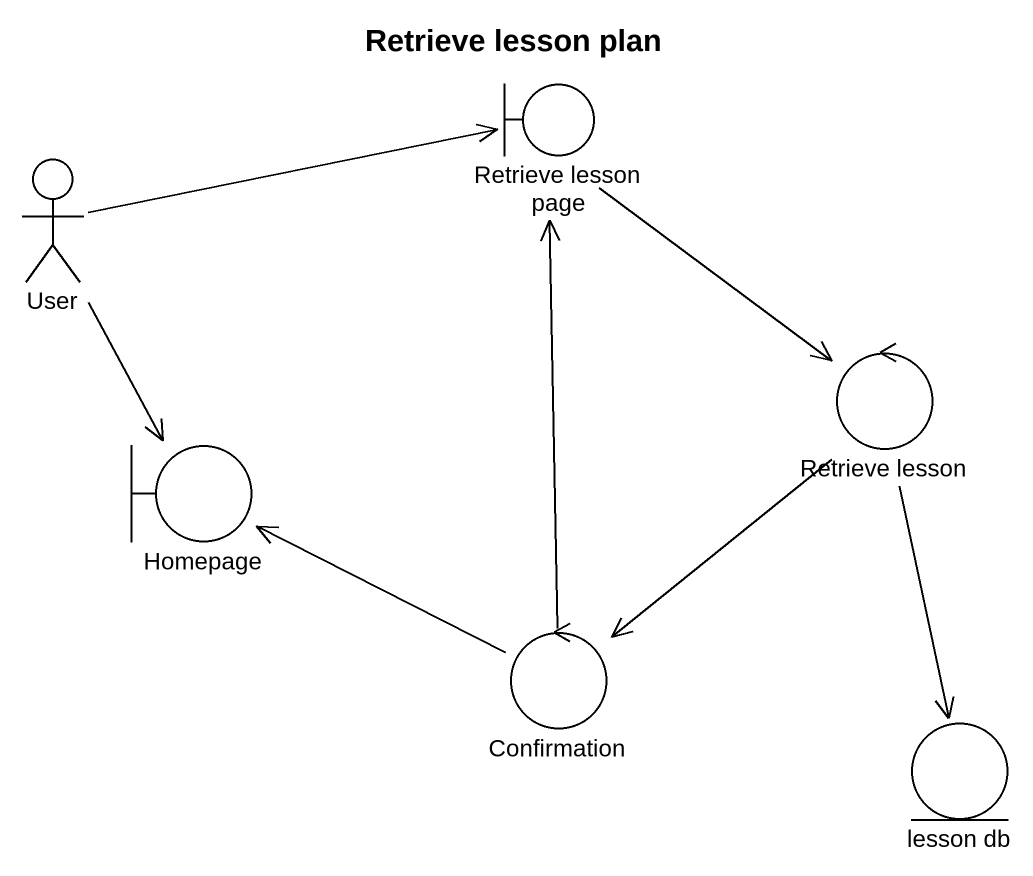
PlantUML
@startuml
title Retrieve lesson plan
boundary "Retrieve lesson page" as Retrieve_lesson_page
actor User
control "Retrieve lesson" as Retrieve_lesson
boundary Homepage
control Confirmation
entity "lesson db" as lesson_db
Retrieve_lesson_page --> Retrieve_lesson
User -right-> Retrieve_lesson_page
User --> Homepage
Retrieve_lesson --> Confirmation
Retrieve_lesson --> lesson_db
Confirmation -up-> Retrieve_lesson_page
Confirmation -left-> Homepage
@enduml
